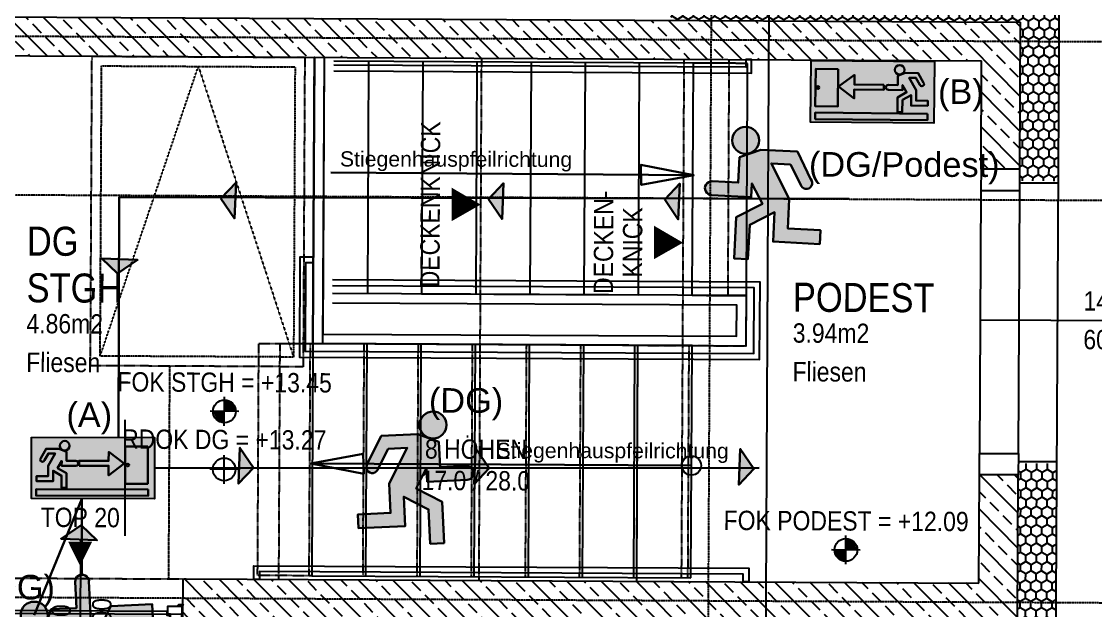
# Model space of a CAD drawing. Header units: millimetres. Extents: x -13147 to 51584, y -41547 to 69958.
# Drawn here: x 297 to 5850, y 25654 to 28699 of the extents above; entities that cross this region are included whole.
import ezdxf
from ezdxf.enums import TextEntityAlignment as Align

# ---------------------------------------------------------------- set-up
doc = ezdxf.new("R2010")
doc.units = ezdxf.units.MM
for name, pattern in [('HIDDEN', [0.375, 0.25, -0.125]), ('HIDDEN2', [0.1875, 0.125, -0.0625]), ('STRICHLINIE', [0.75, 0.5, -0.25]), ('STRICHPUNKT', [1, 0.5, -0.25, 0, -0.25])]:
    doc.linetypes.add(name, pattern=pattern)
for name, color, linetype in [('00-TXT---------M0', 251, 'Continuous'), ('01-BFL-G00-L05-M0', 251, 'Continuous'), ('01-SYM-G00-L05-M0', 251, 'Continuous'), ('01-TXT---------M0', 251, 'Continuous'), ('01-TXT---------PP', 1, 'Continuous'), ('01-TXT-G00-L05-M0', 1, 'Continuous'), ('02-AXO-G00-L05-M0', 251, 'STRICHPUNKT'), ('02-FIL-G00-L05-LILA', 251, 'Continuous'), ('02-FIL-G00-L05-STB', 251, 'Continuous'), ('02-HID-G00-L05-M0', 251, 'HIDDEN2'), ('02-TWA---------M0', 251, 'Continuous'), ('02-TWA-G00-L05-M0', 251, 'Continuous'), ('02-WDA-G00-L05-M0', 251, 'Continuous'), ('02-ZWA---------M0', 251, 'Continuous'), ('02-ZWA-G00-L05-M0', 251, 'Continuous'), ('03-HID-G00-L05-M0', 251, 'HIDDEN2'), ('03-SYM-G00-L05-M0', 251, 'Continuous'), ('04-STO-G00-L05-M0', 251, 'Continuous'), ('04-SYM-G00-L05-EP', 251, 'Continuous'), ('04-TXT---------EP', 251, 'Continuous'), ('04-TXT-G00-L05-M0', 251, 'Continuous'), ('05-STO---------M0', 251, 'Continuous'), ('05-SYM---------M0', 251, 'Continuous'), ('05-SYM-G00-L05-M0', 251, 'Continuous'), ('05-TXT--------M0', 251, 'Continuous'), ('05-TXT-G00-L05-M0', 251, 'Continuous'), ('05_HLP---------M0', 251, 'Continuous'), ('06-SYM-G00-L05-M0', 251, 'Continuous'), ('06-TXT-G00-L05-M0', 251, 'Continuous')]:
    doc.layers.add(name, color=color, linetype=linetype)
doc.layers.add('E_Beschriftung', color=7, linetype='Continuous', true_color=0xe6e6e6)
doc.styles.add('ARIAL', font='arial.ttf', dxfattribs={"width": 0.85})
doc.styles.get("Standard").update_dxf_attribs({"font": 'arial.ttf'})
pattern_1 = [(89.70755, (-35291.17, -23129.933), (-27.252854, 47.764726), [31.75, -63.5]), (209.70755, (-35291.17, -23129.933), (-27.739039, -47.484027), [31.75, -63.5]), (149.70755, (-35291.17, -23129.933), (-54.991893, 0.280699), [-63.5, 31.75])]
pattern_2 = [(134.70755, (-35291.17, -23129.93), (-90.25976, -89.34302), []), (134.70755, (-35290.71, -23040.13), (-90.25976, -89.34302), [63.5, -31.75])]

# ---------------------------------------------------------------- blocks, each defined once
blk = doc.blocks.new('WET')
at = {"layer": '02-TWA---------M0'}
for points in [[(-0.53, 0), (-0.53, 0.2)], [(0.53, 0), (0.53, 0.2)]]:
    blk.add_lwpolyline(points, dxfattribs=at)
at = {"layer": '02-ZWA---------M0'}
for points in [[(-0.53, 0), (-0.53, -0.07)], [(0.53, 0), (0.53, -0.07)]]:
    blk.add_lwpolyline(points, dxfattribs=at)
at = {"layer": '05-STO---------M0'}
for points in [[(-0.525, 0.058), (-0.505, 0.058), (-0.505, 0.063, 0.414214), (-0.51, 0.068), (-0.53, 0.068)], [(0.525, 0.058), (0.505, 0.058), (0.505, 0.063, -0.414214), (0.51, 0.068), (0.53, 0.068)], [(-0.525, -0.01), (-0.505, -0.01), (-0.505, -0.015, -0.414214), (-0.51, -0.02), (-0.53, -0.02)], [(0.525, -0.01), (0.505, -0.01), (0.505, -0.015, 0.414214), (0.51, -0.02), (0.53, -0.02)]]:
    blk.add_lwpolyline(points, format="xyb", close=True, dxfattribs=at)
for points in [[(-0.464, -0.01), (-0.525, -0.01), (-0.525, 0.058), (-0.45, 0.058), (-0.45, 0.058), (-0.45, 0.058), (-0.45, 0.0195), (-0.464, 0.0195), (-0.464, -0.01)], [(0.464, -0.01), (0.525, -0.01), (0.525, 0.058), (0.45, 0.058), (0.45, 0.058), (0.45, 0.058), (0.45, 0.0195), (0.464, 0.0195), (0.464, -0.01)]]:
    blk.add_lwpolyline(points, dxfattribs=at)
at = {"layer": '05-SYM---------M0'}
for p, q in [((-0.422, -0.908), (-0.392, -0.908)), ((-0.422, -0.928), (-0.392, -0.928))]:
    blk.add_line(p, q, dxfattribs=at)
for points in [[(0.53, 0.018), (-0.53, 0.018)], [(-0.432, -0.061), (-0.432, -0.061), (-0.452, -0.061), (-0.452, -0.046), (-0.476, -0.046), (-0.476, -0.032), (-0.496, -0.032), (-0.496, -0.982), (-0.476, -0.982), (-0.476, -0.968), (-0.452, -0.968), (-0.452, -0.953), (-0.432, -0.953), (-0.432, -0.061)], [(-0.491, -0.021), (-0.481, -0.021)], [(-0.486, -0.026), (-0.486, -0.016)], [(-0.506, -0.928), (-0.562, -0.928), (-0.562, -0.793)], [(-0.542, -0.793), (-0.562, -0.793)], [(-0.506, -0.908), (-0.542, -0.908), (-0.542, -0.793)], [(-0.496, -0.9455), (-0.506, -0.9455), (-0.506, -0.8905), (-0.496, -0.8905)], [(-0.432, -0.9455), (-0.422, -0.9455), (-0.422, -0.8905), (-0.432, -0.8905)], [(-0.392, -0.9455), (-0.382, -0.9455), (-0.382, -0.8905), (-0.392, -0.8905)], [(-0.392, -0.9455), (-0.392, -0.8905)]]:
    blk.add_lwpolyline(points, dxfattribs=at)
blk.add_circle((-0.486, -0.021), 0.01, dxfattribs=at)
blk.add_arc((-0.486, -0.021), 0.9611, 269.4038, 0.6558, dxfattribs=at)
at = {"layer": '05_HLP---------M0'}
for p, q in [((0.401, 0.043), (0.401, 0.073)), ((0.421, 0.043), (0.421, 0.073))]:
    blk.add_line(p, q, dxfattribs=at)
for points in [[(0.4385, 0.073), (0.4385, 0.083), (0.3835, 0.083), (0.3835, 0.073)], [(0.4385, 0.073), (0.3835, 0.073)], [(-0.446, 0.033), (-0.446, 0.033), (-0.446, 0.013), (-0.461, 0.013), (-0.461, -0.011), (-0.475, -0.011), (-0.475, -0.031), (0.475, -0.031), (0.475, -0.011), (0.461, -0.011), (0.461, 0.013), (0.446, 0.013), (0.446, 0.033), (-0.446, 0.033)], [(0.4385, 0.033), (0.4385, 0.043), (0.3835, 0.043), (0.3835, 0.033)], [(0.421, -0.041), (0.421, -0.097), (0.286, -0.097)], [(0.401, -0.041), (0.401, -0.077), (0.286, -0.077)], [(0.4385, -0.031), (0.4385, -0.041), (0.3835, -0.041), (0.3835, -0.031)], [(0.286, -0.077), (0.286, -0.097)]]:
    blk.add_lwpolyline(points, dxfattribs=at)
blk = doc.blocks.new('00-top')
blk.add_lwpolyline([(0, 0, 0, 0.125, 0), (-0.125, 0, 0.125, 0.125, 0)], format="xyseb")
at = {"layer": '01-TXT---------M0', "color": 8, "style": 'ARIAL', "width": 0.85}
for tag, p in [('NUMBER', (-0.3, 0)), ('TOP', (-0.65, 0))]:
    blk.add_attdef(tag, text='', height=0.1, rotation=90, dxfattribs=at).set_placement(p, align=Align.MIDDLE_CENTER)
blk = doc.blocks.new('05-TXT')
at = {"layer": '05-TXT--------M0'}
blk.add_line((-0.4, 0), (0.4, 0), dxfattribs=at)
at = {"layer": '05-TXT--------M0', "color": 8, "style": 'ARIAL', "width": 0.85}
blk.add_attdef('BREITE', text='', height=0.1, dxfattribs=at).set_placement((0, 0.05), align=Align.CENTER)
blk.add_attdef('HÖHE', text='', height=0.1, rotation=360, dxfattribs=at).set_placement((0, -0.06), align=Align.TOP_CENTER)
blk = doc.blocks.new('06-TXT')
at = {"color": 8, "style": 'ARIAL', "width": 0.85}
blk.add_attdef('STAIR', text='', height=0.1, dxfattribs=at).set_placement((0.009, 0.0457), align=Align.CENTER)
blk.add_attdef('STG', text='', height=0.1, dxfattribs=at).set_placement((0.009, -0.0543), align=Align.TOP_CENTER)
blk = doc.blocks.new('01-SQM')
at = {"layer": '01-TXT---------M0', "color": 1, "style": 'ARIAL', "width": 0.85}
blk.add_attdef('ROOM', (0, 0), '', height=0.15, dxfattribs=at)
blk.add_attdef('AREA', text='', height=0.1, dxfattribs=at).set_placement((0, -0.06), align=Align.TOP_LEFT)
at = {"layer": '01-TXT---------PP', "color": 1, "style": 'ARIAL', "width": 0.85}
blk.add_attdef('NR', text='', height=0.15, dxfattribs=at).set_placement((-0.1173, 0), align=Align.RIGHT)
blk.add_attdef('FLOOR', text='', height=0.1, dxfattribs=at).set_placement((0, -0.26), align=Align.TOP_LEFT)
blk = doc.blocks.new('01-HK1')
for p, q in [((-0.0005, -0.0742), (-0.0005, 0.0742)), ((0.0737, 0), (-0.0747, 0))]:
    blk.add_line(p, q)
blk.add_circle((-0.0005, 0), 0.0586)
for points in [[(-0.0005, 0.0586), (0.0409, 0.0414), (-0.0005, 0)], [(-0.0005, 0), (0.0581, 0), (0.0409, 0.0414)], [(-0.0591, 0), (-0.0419, -0.0414), (-0.0005, 0)], [(-0.0419, -0.0414), (-0.0005, -0.0586), (-0.0005, 0)]]:
    blk.add_solid(points)
at = {"layer": '01-TXT---------M0', "color": 8, "style": 'ARIAL', "width": 0.85}
blk.add_attdef('HEIGHT', text='', height=0.1, dxfattribs=at).set_placement((0, 0.2), align=Align.TOP_CENTER)
blk = doc.blocks.new('04-TXT')
blk.add_line((0, 0), (0.8529, 0))
at = {"layer": '04-TXT---------EP', "color": 8, "style": 'ARIAL', "width": 0.85}
blk.add_attdef('WIDTH', text='', height=0.1, dxfattribs=at).set_placement((0.6322, 0.05), align=Align.CENTER)
blk.add_attdef('HEIGHT', text='', height=0.1, dxfattribs=at).set_placement((0.6322, -0.05), align=Align.TOP_CENTER)
blk = doc.blocks.new('03-rar')
blk.add_circle((0, 0), 0.05)
at = {"layer": '01-TXT---------M0', "color": 8, "style": 'ARIAL', "width": 0.85}
blk.add_attdef('RR', text='', height=0.1, dxfattribs=at).set_placement((0, 0.1), align=Align.CENTER)
blk = doc.blocks.new('01-HK2')
for p, q in [((0, -0.098), (0, 0.098)), ((0.098, 0), (-0.098, 0))]:
    blk.add_line(p, q)
blk.add_circle((0, 0), 0.0773)
at = {"layer": '01-TXT---------M0', "color": 8, "style": 'ARIAL', "width": 0.85}
blk.add_attdef('HEIGHT', text='', height=0.1, rotation=360, dxfattribs=at).set_placement((0, 0.132), align=Align.BOTTOM_CENTER)
blk = doc.blocks.new('01-hk4')
blk.add_lwpolyline([(0, 0, 0, 0.270625, 0), (0, 0.234375, 0.270625, 0.270625, 0)], format="xyseb")
at = {"layer": '00-TXT---------M0', "color": 8, "style": 'ARIAL', "width": 0.85}
blk.add_attdef('HEIGHT', text='', height=0.1, dxfattribs=at).set_placement((0, 0.35), align=Align.CENTER)
blk = doc.blocks.new('9809550')
at = {"color": 18, "lineweight": 30, "true_color": 0x000000}
for points in [[(423921.7, 99168.8), (423956.8, 99168.8), (423956.8, 99202.9), (423984.5, 99214.5), (424033.7, 99214.5), (424053.8, 99178.3)], [(424040.2, 99170.9), (424025.2, 99196.7), (423999.7, 99196.8), (424026.2, 99150.3), (424026.2, 99110.9), (424070.2, 99110.9), (424070.2, 99092.3), (424007.5, 99092.3), (424007.5, 99131.7), (423975, 99113.1), (423975, 99067), (423956.5, 99067), (423956.5, 99122.4), (423990.5, 99141.9), (423975.1, 99168.8), (423975.1, 99150.2), (423921.7, 99150.3)]]:
    blk.add_lwpolyline(points, dxfattribs=at)
blk.add_circle((423963.6, 99225.9), 18.1, dxfattribs=at)
for centre, radius, start, end in [((424047.8, 99173.1), 7.96, 195.7299, 41.4005), ((423921.7, 99159.5), 9.27, 89.9849, 270.0151)]:
    blk.add_arc(centre, radius, start, end, dxfattribs=at)
blk = doc.blocks.new('750298750')
h = blk.add_hatch(color=3)
h.paths.add_polyline_path([(426943.6, 99576.9), (426968.1, 99576.8), (426982.5, 99552, 1.25347), (426995.6, 99559.2), (426976.3, 99594), (426929, 99594), (426902.3, 99582.8), (426902.3, 99550), (426868.6, 99550, 1), (426868.6, 99532.2), (426919.9, 99532.1), (426919.9, 99550), (426934.8, 99524.1), (426902.1, 99505.4), (426902.1, 99452.1), (426919.8, 99452.1), (426919.8, 99496.4), (426951.1, 99514.3), (426951.1, 99476.4), (427011.4, 99476.4), (427011.4, 99494.3), (426969.1, 99494.3), (426969.1, 99532.2)])
h.paths.add_polyline_path([(426891.5, 99604.9, 1), (426926.3, 99604.9, 1)])
at = {"xscale": 0.9619413167778113, "yscale": 0.9619413167778113, "zscale": 0.9619413167778113}
blk.add_blockref('9809550', (19080.8, 4155.4), dxfattribs=at)
blk = doc.blocks.new('595995')
blk.add_hatch(color=256).paths.add_polyline_path([(423732.4, 99468.9), (423791.5, 99424.8), (423791.5, 99458.8), (423902.8, 99458.8), (423902.6, 99477.2), (423791.8, 99477.2), (423791.8, 99513.6)])
at = {"color": 18, "lineweight": 30, "true_color": 0x000000}
blk.add_lwpolyline([(423902.6, 99477.2), (423791.8, 99477.2), (423791.8, 99513.6), (423732.4, 99468.9), (423791.5, 99424.8), (423791.5, 99458.8), (423902.8, 99458.8), (423902.6, 99477.2)], dxfattribs=at)
blk = doc.blocks.new('RIVO-RZ-ARR_right')
h = blk.add_hatch(color=100)
h.paths.add_polyline_path([(423617.7, 99567.6), (423617.7, 99335.8), (424081.3, 99335.8), (424081.3, 99567.6)])
h.paths.add_polyline_path([(424057.5, 99371.2), (424057.5, 99347.4), (423635.1, 99347.4), (423635.1, 99371.2)], flags=16)
h.paths.add_polyline_path([(423970.6, 99533.1), (424055.7, 99533.1), (424055.7, 99392.7), (423970.6, 99392.7)], flags=16)
h = blk.add_hatch(color=256)
h.paths.add_polyline_path([(423706.5, 99506.1), (423680.1, 99459.6), (423680.1, 99420.2), (423636.1, 99420.2), (423636.1, 99401.6), (423698.8, 99401.6), (423698.8, 99441), (423731.3, 99422.4), (423731.3, 99376.3), (423749.8, 99376.3), (423749.8, 99431.8), (423715.7, 99451.2), (423731.2, 99478.1), (423731.2, 99459.5), (423784.6, 99459.6, 0.998804), (423784.5, 99478.1), (423749.5, 99478.1), (423749.5, 99512.3), (423721.8, 99523.9), (423672.6, 99523.9), (423652.5, 99487.7, 1.25347), (423666.1, 99480.2), (423681.1, 99506)])
h.paths.add_polyline_path([(423760.8, 99535.2, 1), (423724.6, 99535.2, 1)])
h = blk.add_hatch(color=256)
h.paths.add_polyline_path([(424055.7, 99533.1), (423970.6, 99533.1), (423970.6, 99392.7), (424055.7, 99392.7)])
h.paths.add_polyline_path([(423985.2, 99463.1, -1), (423975.2, 99463.1, -1)], flags=16)
blk.add_hatch(color=256).paths.add_polyline_path([(424057.5, 99347.4), (424057.5, 99371.2), (423635.1, 99371.2), (423635.1, 99347.4)])
blk.add_lwpolyline([(423617.7, 99567.6), (424081.3, 99567.6), (424081.3, 99335.8), (423617.7, 99335.8)], close=True)
at = {"color": 18, "lineweight": 30, "true_color": 0x000000}
for points in [[(424055.7, 99533.1), (423970.6, 99533.1), (423970.6, 99392.7), (424055.7, 99392.7)], [(424057.5, 99371.2), (423635.1, 99371.2), (423635.1, 99347.4), (424057.5, 99347.4)]]:
    blk.add_lwpolyline(points, close=True, dxfattribs=at)
blk.add_circle((423980.2, 99463.1), 5, dxfattribs=at)
at = {"xscale": -1, "rotation": 359.9999999997448}
blk.add_blockref('9809550', (847706.3, 309.3), dxfattribs=at)
at = {"rotation": 180.0000000000325}
blk.add_blockref('595995', (847699.7, 198937.4), dxfattribs=at)
blk = doc.blocks.new('RIVO-SIBEL-ARR-left')
h = blk.add_hatch(color=100)
h.paths.add_polyline_path([(3656.51, 1956.46), (3656.51, 1947.63), (3674.18, 1947.63), (3674.18, 1956.46)])
h.paths.add_polyline_path([(3662.75, 1954.45), (3662.75, 1953.06), (3666.97, 1953.06), (3666.98, 1952.36), (3662.74, 1952.36), (3662.74, 1951.07), (3660.49, 1952.74)], flags=16)
h.paths.add_polyline_path([(3660.42, 1955.25), (3660.42, 1949.9), (3657.18, 1949.9), (3657.18, 1955.25)], flags=16)
h.paths.add_polyline_path([(3657.73, 1952.58, -1), (3657.35, 1952.58, -1)], flags=0)
h.paths.add_polyline_path([(3667.61, 1953.06), (3668.95, 1953.06), (3668.95, 1954.36), (3669.48, 1954.59, -0.535619), (3668.52, 1955.23, -1), (3669.9, 1955.23, -0.302406), (3669.48, 1954.59), (3670.01, 1954.8), (3671.88, 1954.8), (3672.65, 1953.42, -1.25347), (3672.13, 1953.14), (3671.56, 1954.12), (3670.59, 1954.12), (3671.59, 1952.35), (3671.59, 1950.85), (3673.27, 1950.85), (3673.27, 1950.14), (3670.88, 1950.14), (3670.88, 1951.64), (3669.64, 1950.93), (3669.64, 1949.18), (3668.94, 1949.18), (3668.94, 1951.29), (3670.24, 1952.03), (3669.65, 1953.05), (3669.65, 1952.35), (3667.61, 1952.35, -1)], flags=16)
h.paths.add_polyline_path([(3673.27, 1948.98), (3673.27, 1948.07), (3657.18, 1948.07), (3657.18, 1948.98)], flags=16)
h = blk.add_hatch(color=256)
h.paths.add_polyline_path([(3670.59, 1954.12), (3671.56, 1954.12), (3672.13, 1953.14, 1.25347), (3672.65, 1953.42), (3671.88, 1954.8), (3670.01, 1954.8), (3668.95, 1954.36), (3668.95, 1953.06), (3667.61, 1953.06, 1), (3667.61, 1952.35), (3669.65, 1952.35), (3669.65, 1953.05), (3670.24, 1952.03), (3668.94, 1951.29), (3668.94, 1949.18), (3669.64, 1949.18), (3669.64, 1950.93), (3670.88, 1951.64), (3670.88, 1950.14), (3673.27, 1950.14), (3673.27, 1950.85), (3671.59, 1950.85), (3671.59, 1952.35)])
h.paths.add_polyline_path([(3668.52, 1955.23, 1), (3669.9, 1955.23, 1)])
h = blk.add_hatch(color=7)
h.paths.add_polyline_path([(3660.42, 1955.25), (3657.18, 1955.25), (3657.18, 1949.9), (3660.42, 1949.9)])
h.paths.add_polyline_path([(3657.73, 1952.58, -1), (3657.35, 1952.58, -1)], flags=16)
h.paths.add_polyline_path([(3673.27, 1948.07), (3673.27, 1948.98), (3657.18, 1948.98), (3657.18, 1948.07)])
blk.add_hatch(color=256).paths.add_polyline_path([(3662.75, 1953.06), (3662.75, 1954.45), (3660.49, 1952.74), (3662.74, 1951.07), (3662.74, 1952.36), (3666.98, 1952.36), (3666.97, 1953.06)])
blk.add_lwpolyline([(3656.51, 1956.46), (3674.18, 1956.46), (3674.18, 1947.63), (3656.51, 1947.63)], close=True)
at = {"color": 18, "lineweight": 30, "true_color": 0x000000}
for points in [[(3660.42, 1955.25), (3657.18, 1955.25), (3657.18, 1949.9), (3660.42, 1949.9)], [(3673.27, 1948.98), (3657.18, 1948.98), (3657.18, 1948.07), (3673.27, 1948.07)]]:
    blk.add_lwpolyline(points, close=True, dxfattribs=at)
blk.add_lwpolyline([(3666.97, 1953.06), (3662.75, 1953.06), (3662.75, 1954.45), (3660.49, 1952.74), (3662.74, 1951.07), (3662.74, 1952.36), (3666.98, 1952.36), (3666.97, 1953.06)], dxfattribs=at)
blk.add_circle((3657.54, 1952.58), 0.19, dxfattribs=at)
at = {"xscale": 0.0381026673526157, "yscale": 0.0381026673526157, "zscale": 0.0381026673526157}
blk.add_blockref('9809550', (-12484.93, -1825.54), dxfattribs=at)
blk = doc.blocks.new('4444444')
at = {"lineweight": 30}
h = blk.add_hatch(color=100, dxfattribs=at)
h.dxf.hatch_style = 1
h.paths.add_polyline_path([(431810.8, 98429.5), (431736, 98429.5), (431806.7, 98326.5)])
h.paths.add_polyline_path([(431814, 98511.5), (431736, 98429.5), (431810.8, 98429.5)])
at = {"color": 102, "lineweight": 30, "true_color": 0x21de37}
blk.add_lwpolyline([(431736, 98429.5), (431806.7, 98326.5), (431736, 98429.5), (431814, 98511.5), (431806.7, 98326.5)], dxfattribs=at)

msp = doc.modelspace()

# ---------------------------------------------------------------- hatches: boundary and pattern name
at = {"layer": '02-FIL-G00-L05-LILA'}
h = msp.add_hatch(dxfattribs=at)
h.set_pattern_fill('HONEY', color=256, scale=10, angle=197.0465413, style=0)
h.set_pattern_definition(pattern_1)
h.paths.add_polyline_path([(3653.4318, 28904.3686), (3652.4109, 28704.3712), (5462.3873, 28695.1326), (5458.5082, 27935.1425), (5458.2019, 27875.1433), (5658.1993, 27874.1224), (5663.4056, 28894.1091)])
h = msp.add_hatch(dxfattribs=at)
h.set_pattern_fill('HONEY', color=256, scale=10, angle=197.0465413, style=0)
h.set_pattern_definition(pattern_1)
h.paths.add_polyline_path([(5645.5409, 25394.1547), (5650.7472, 26414.1414), (5450.7498, 26415.1623), (5450.4435, 26355.1631), (5446.5643, 25595.173), (3636.5879, 25604.4116), (3635.567, 25404.4142)])
at = {"layer": '02-FIL-G00-L05-STB'}
h = msp.add_hatch(dxfattribs=at)
h.set_pattern_fill('ANSI33', color=256, scale=20, angle=197.0465413, style=0)
h.set_pattern_definition(pattern_2)
h.paths.add_polyline_path([(5462.3873, 28695.1326), (-187.5391, 28723.9713), (11.4375, 28522.9531), (5261.3691, 28496.156), (5258.5108, 27936.1633), (5458.5082, 27935.1425)])
h = msp.add_hatch(dxfattribs=at)
h.set_pattern_fill('ANSI33', color=256, scale=20, angle=197.0465413, style=0)
h.set_pattern_definition(pattern_2)
h.paths.add_polyline_path([(5450.4435, 26355.1631), (5250.4461, 26356.1839), (5247.5878, 25796.1912), (1127.6414, 25817.2205), (1126.6206, 25617.2231), (1246.619, 25616.6106), (1245.5727, 25411.6133), (1445.5701, 25410.5924), (1446.6164, 25615.5898), (5446.5643, 25595.173)])

# ---------------------------------------------------------------- linework, layer by layer
at = {"color": 1, "lineweight": 30}
for points in [[(3773.1146, 27903.7872), (3499.1968, 27958.5089), (3500.8591, 27853.8585), (3773.1146, 27903.7872), (1896.2255, 27919.1697)], [(1792.0065, 26413.8372), (2066.0773, 26359.8872), (2064.1203, 26464.5324), (1792.0065, 26413.8372), (3760.6697, 26403.7886)]]:
    msp.add_lwpolyline(points, dxfattribs=at)
at = {"color": 102, "lineweight": 30, "true_color": 0x21de37}
for points in [[(4577.0528, 27781.6599), (801.3984, 27790.2992), (798.555, 26547.6598)], [(984.9267, 26390.2593), (4110.3764, 26392.2851)], [(608.2303, 25839.493), (609.1286, 26232.0546)]]:
    msp.add_lwpolyline(points, dxfattribs=at)
at = {"color": 4, "lineweight": 30}
msp.add_lwpolyline([(362.4076, 25630.3179), (609.1286, 26232.0546)], dxfattribs=at)
at = {"layer": '01-BFL-G00-L05-M0', "linetype": 'STRICHLINIE', "ltscale": 0.5}
msp.add_lwpolyline([(4117.1772, 19858.7301), (4183.4809, 32848.5618), (7183.1037, 32871.774)], dxfattribs=at)
at = {"layer": '02-AXO-G00-L05-M0'}
for points in [[(3894.3993, 34970.8122), (3780.0651, 12571.104)], [(8291.8401, 28580.689), (-12726.3867, 28687.9717)], [(8287.6546, 27760.6997), (-12730.5721, 27867.9824)], [(8277.0379, 25680.7268), (-12741.1889, 25788.0095)]]:
    msp.add_lwpolyline(points, dxfattribs=at)
at = {"layer": '02-HID-G00-L05-M0'}
msp.add_lwpolyline([(661.429, 28519.6354), (1761.4147, 28514.0207), (1753.248, 26914.0416), (653.2623, 26919.6562)], close=True, dxfattribs=at)
for points in [[(1627.6349, 25814.6684), (1633.862, 27034.6525), (1803.8598, 27033.7848), (1811.4141, 28513.7655)], [(2674.6754, 28509.3592), (2660.8941, 25809.3944)], [(3477.6108, 25805.2256), (3483.8379, 27025.2097), (4043.8306, 27022.3514), (4045.1577, 27282.348), (3950.159, 27282.8329), (3956.3861, 28502.817)], [(3721.8771, 28504.014), (3708.1978, 25824.0489)], [(57.6554, 25822.682), (1147.6412, 25817.1184)]]:
    msp.add_lwpolyline(points, dxfattribs=at)
at = {"layer": '02-HID-G00-L05-M0', "ltscale": 0.5}
msp.add_lwpolyline([(1062.1647, 26917.5691), (1056.5501, 25817.5834)], dxfattribs=at)
at = {"layer": '02-TWA-G00-L05-M0'}
msp.add_line((1147.6412, 25817.1184), (5247.5878, 25796.1912), dxfattribs=at)
for points in [[(-190.5505, 28133.979), (-187.5391, 28723.9713), (5462.3873, 28695.1326)], [(5458.5082, 27935.1425), (5462.3873, 28695.1326)], [(8.426, 27932.9608), (11.4375, 28522.9531), (5261.3691, 28496.156)], [(5258.5108, 27936.1633), (5261.3691, 28496.156)], [(5458.5082, 27935.1425), (5258.5108, 27936.1633)], [(5247.5878, 25796.1912), (5250.4461, 26356.1839)], [(5450.4435, 26355.1631), (5250.4461, 26356.1839)], [(5446.5643, 25595.173), (5450.4435, 26355.1631)]]:
    msp.add_lwpolyline(points, dxfattribs=at)
at = {"layer": '02-WDA-G00-L05-M0'}
for points in [[(3635.567, 25404.4142), (5645.5409, 25394.1547), (5663.4056, 28894.1091), (3653.4318, 28904.3686)], [(5458.1509, 27865.1434), (5658.1483, 27864.1225)], [(5450.8008, 26425.1621), (5650.7982, 26424.1413)]]:
    msp.add_lwpolyline(points, dxfattribs=at)
at = {"layer": '02-ZWA-G00-L05-M0'}
msp.add_lwpolyline([(1803.8598, 27033.7848), (1811.4141, 28513.7655), (1861.4134, 28513.5103), (1853.8592, 27033.5296)], close=True, dxfattribs=at)
at = {"layer": '03-HID-G00-L05-M0', "ltscale": 0.5}
msp.add_lwpolyline([(711.1732, 28469.3808), (1711.1601, 28464.2766), (1703.5038, 26964.2961), (703.5169, 26969.4003)], close=True, dxfattribs=at)
msp.add_lwpolyline([(703.5169, 26969.4003), (1211.1667, 28466.8287), (1703.5038, 26964.2961)], dxfattribs=at)
at = {"layer": '04-STO-G00-L05-M0'}
for points in [[(5258.5108, 27936.1633), (5257.9493, 27826.1647), (5457.9467, 27825.1439), (5458.5082, 27935.1425)], [(5250.4461, 26356.1839), (5251.0076, 26466.1825), (5451.005, 26465.1616), (5450.4435, 26355.1631)]]:
    msp.add_lwpolyline(points, close=True, dxfattribs=at)
at = {"layer": '04-SYM-G00-L05-EP'}
for points in [[(5257.9493, 27826.1647), (5251.0076, 26466.1825)], [(5451.005, 26465.1616), (5457.9467, 27825.1439)]]:
    msp.add_lwpolyline(points, dxfattribs=at)
at = {"layer": '06-SYM-G00-L05-M0', "linetype": 'HIDDEN2'}
for p, q in [((1788.86, 27033.8614), (1782.735, 25833.877)), ((3742.7095, 25823.8728), (3748.8345, 27023.8571))]:
    msp.add_line(p, q, dxfattribs=at)
at = {"layer": '06-SYM-G00-L05-M0'}
for p, q in [((1803.8598, 27033.7848), (1797.7348, 25833.8004)), ((3763.8343, 27023.7806), (1803.8598, 27033.7848)), ((3757.7093, 25823.7962), (3763.8343, 27023.7806)), ((1797.7348, 25833.8004), (3757.7093, 25823.7962))]:
    msp.add_line(p, q, dxfattribs=at)
for points in [[(1811.4141, 28513.7655), (1811.4141, 28513.7655), (1811.4141, 28513.7655), (1803.8598, 27033.7848), (4043.8306, 27022.3514), (4045.1577, 27282.348), (1905.1856, 27293.271)], [(1861.4134, 28513.5103), (1861.4134, 28513.5103), (1861.4134, 28513.5103), (1854.1144, 27083.5289), (3994.0865, 27072.6059), (3994.9032, 27232.6039), (1904.9304, 27243.2716)], [(1911.0555, 28443.256), (4071.0273, 28432.2309), (4071.3846, 28502.23), (4041.385, 28502.3831), (4041.1808, 28462.3837), (1911.2086, 28473.2556)], [(3771.2864, 28483.7615), (1911.3107, 28493.2554)], [(2091.3083, 28492.3366), (2085.1833, 27292.3522)], [(2371.3047, 28490.9074), (2365.1796, 27290.9231)], [(2651.301, 28489.4783), (2645.176, 27289.4939)], [(2931.2974, 28488.0491), (2925.1723, 27288.0647)], [(3211.2937, 28486.6199), (3205.1687, 27286.6355)], [(3491.2901, 28485.1907), (3485.165, 27285.2064)], [(3765.1614, 27283.7772), (3765.1614, 27283.7772), (3771.2864, 28483.7615), (3771.2864, 28483.7615)], [(1806.1414, 27480.779), (1806.1414, 27480.779), (1736.1423, 27481.1363), (1733.5034, 26964.143), (4113.4724, 26951.995), (4115.5141, 27351.9898), (1905.5429, 27363.2701)], [(1805.9883, 27450.7794), (1805.9883, 27450.7794), (1765.9888, 27450.9835), (1763.6562, 26993.9895), (4083.626, 26982.1477), (4085.3614, 27322.1433), (1905.3898, 27333.2705)], [(2365.1796, 27290.9231), (3485.165, 27285.2064)], [(2077.7311, 25832.3713), (2083.8562, 27032.3556)], [(2357.7275, 25830.9421), (2363.8525, 27030.9264)], [(2637.7238, 25829.5129), (2643.8489, 27029.4973)], [(2917.7202, 25828.0837), (2923.8452, 27028.0681)], [(3197.7165, 25826.6545), (3203.8416, 27026.6389)], [(3462.7131, 25825.3019), (3468.8381, 27025.2863)], [(3477.7129, 25825.2254), (3483.8379, 27025.2097)], [(1497.6366, 25815.332), (1497.9939, 25885.331), (4057.9606, 25872.2643), (4057.6033, 25802.2652), (4027.6037, 25802.4183), (4027.8078, 25842.4178), (1527.8404, 25855.1783), (1527.6362, 25815.1788), (1497.6366, 25815.332)]]:
    msp.add_lwpolyline(points, dxfattribs=at)
at = {"layer": '06-SYM-G00-L05-M0', "linetype": 'HIDDEN'}
msp.add_lwpolyline([(3765.1614, 27283.7772), (4045.1577, 27282.348), (4051.2828, 28482.3324), (3771.2864, 28483.7615)], dxfattribs=at)
at = {"layer": '06-SYM-G00-L05-M0'}
for points in [[(1908.3502, 27913.2629, 0, 0, 0), (3497.0184, 27905.1539, 100, 0, 0), (3768.326, 27903.7691, 0, 0, 0)], [(3760.6697, 26403.7886, 0, 0, 0), (2063.3141, 26412.4524, 100, 0, 0), (1792.0065, 26413.8372, 0, 0, 0)]]:
    msp.add_lwpolyline(points, format="xyseb", dxfattribs=at)
at = {"layer": '06-SYM-G00-L05-M0', "linetype": 'HIDDEN2'}
for points in [[(1797.7348, 25833.8004), (1517.7384, 25835.2296), (1523.8635, 27035.214), (1803.8598, 27033.7848)], [(2062.7313, 25832.4478), (2068.8564, 27032.4322)], [(2342.7277, 25831.0186), (2348.8527, 27031.003)], [(2622.724, 25829.5895), (2628.8491, 27029.5738)], [(2902.7204, 25828.1603), (2908.8454, 27028.1447)], [(3182.7167, 25826.7311), (3188.8418, 27026.7155)]]:
    msp.add_lwpolyline(points, dxfattribs=at)
at = {"layer": '06-SYM-G00-L05-M0'}
msp.add_circle((3760.6697, 26403.7886), 50, dxfattribs=at)
at = {"layer": 'E_Beschriftung'}
msp.add_line((831.8282, 26639.6036), (831.4422, 26039.6038), dxfattribs=at)

# ---------------------------------------------------------------- block references
for name, p, xscale, yscale, zscale, rotation in [('RIVO-SIBEL-ARR-left', (-128317.6547, -40796.4907), 36.09829615085672, 36.09829615085672, 36.09829615085672, 359.4240370048845), ('RIVO-RZ-ARR_right', (-581313.9736, -108760.2553), 1.372350253694371, 1.372350253694371, 1.372350253694371, 359.8688980571914)]:
    msp.add_blockref(name, p, dxfattribs=dict(xscale=xscale, yscale=yscale, zscale=zscale, rotation=rotation))
at = {"color": 102, "lineweight": 30, "true_color": 0x21de37}
for p, xscale, yscale, zscale, rotation in [((-1725138.8699, -280451.1349), 4.006823643639404, 4.006823643639404, 4.006823643639404, 356.9836476217515), ((1730174.735, -289832.2219), -4.006823643639405, 4.006823643639398, 4.006823643639398, 2.754148492448393), ((316807.9562, 1753379.8964), -4.006823643639402, 4.006823643639398, 4.006823643639398, 92.75414849245021)]:
    msp.add_blockref('750298750', p, dxfattribs=dict(at, xscale=xscale, yscale=yscale, zscale=zscale, rotation=rotation))
for p, rotation in [((-430631.9764, -69657.1029), 359.8688980572107), ((-429248.8406, -69660.2677), 359.8688980572107), ((-428337.6071, -69662.3528), 359.8688980572107), ((98235.2614, -404563.9288), 89.86889805719119), ((433456.4185, 123833.5847), 179.8688980572106), ((434675.4623, 123830.7953), 179.8688980572106), ((436043.8369, 123827.6642), 179.8688980572106), ((-96836.4104, 458055.5449), 269.868898057201)]:
    msp.add_blockref('4444444', p, dxfattribs=dict(at, rotation=rotation))
at = {"layer": '01-SYM-G00-L05-M0'}
ref = msp.add_blockref('01-hk4', (2670.8116, 27752.3797), dxfattribs=dict(at, xscale=-640.0000004543458, yscale=640.0000004301471, zscale=640.0000004327273, rotation=89.70754932460102))
ref.add_attrib('HEIGHT', 'DECKENKNICK', dxfattribs={"layer": '00-TXT---------M0', "color": 8, "extrusion": (0, 0, -1), "height": 100, "rotation": 270.2924507, "style": 'ARIAL', "text_generation_flag": 2, "width": 0.85}).set_placement((-2410.0936, 27753.7105), align=Align.MIDDLE_CENTER)
ref = msp.add_blockref('01-hk4', (3717.0364, 27555.6628), dxfattribs=dict(at, xscale=-640.0000004543458, yscale=640.0000004301471, zscale=640.0000004327273, rotation=89.70754932460102))
ref.add_attrib('HEIGHT', 'DECKEN-', dxfattribs={"layer": '00-TXT---------M0', "color": 8, "extrusion": (0, 0, -1), "height": 100, "rotation": 270.2924507, "style": 'ARIAL', "text_generation_flag": 2, "width": 0.85}).set_placement((-3306.3203, 27557.7592), align=Align.MIDDLE_CENTER)
ref = msp.add_blockref('01-hk4', (3717.0364, 27555.6628), dxfattribs=dict(at, xscale=-640.0000004543458, yscale=640.0000004301471, zscale=640.0000004327273, rotation=89.70754932460102))
ref.add_attrib('HEIGHT', 'KNICK', dxfattribs={"layer": '00-TXT---------M0', "color": 8, "extrusion": (0, 0, -1), "height": 100, "rotation": 270.2924507, "style": 'ARIAL', "text_generation_flag": 2, "width": 0.85}).set_placement((-3456.3184, 27556.9936), align=Align.MIDDLE_CENTER)
at = {"layer": '01-SYM-G00-L05-M0', "xscale": 1000, "yscale": 1000, "zscale": 1000, "rotation": 359.7075493068887}
for p, values in [((1346.379, 26683.7098), {'HEIGHT': 'FOK STGH = +13.45'}), ((4559.9516, 25967.2978), {'HEIGHT': 'FOK PODEST = +12.09'})]:
    msp.add_blockref('01-HK1', p, dxfattribs=at).add_auto_attribs(values)
at = {"layer": '01-SYM-G00-L05-M0'}
ref = msp.add_blockref('01-HK2', (1344.3372, 26383.7164), dxfattribs=dict(at, xscale=757.5757580398792, yscale=757.5757580398792, zscale=757.5757580398792, rotation=359.7075493233051))
ref.add_attrib('HEIGHT', 'RDOK DG = +13.27', dxfattribs={"layer": '01-TXT---------M0', "color": 8, "height": 100, "rotation": 359.7075493, "style": 'ARIAL', "width": 0.85}).set_placement((1344.716, 26457.9341), align=Align.BOTTOM_CENTER)
ref = msp.add_blockref('00-top', (599.3962, 25885.2463), dxfattribs=dict(at, xscale=999.9999999999997, yscale=999.9999999999997, zscale=999.9999999999997, rotation=269.7075493077181))
ref.add_attrib('TOP', 'TOP 20', dxfattribs={"layer": '01-TXT---------M0', "color": 8, "height": 100, "rotation": 359.7075493, "style": 'ARIAL', "width": 0.85}).set_placement((600.6722, 26135.243), align=Align.MIDDLE_CENTER)
at = {"layer": '01-TXT-G00-L05-M0'}
for p, xscale, yscale, zscale, rotation, values in [((324.1255, 27488.9381), 1000, 1000, 1000, 359.7075493168937, {'ROOM': 'DG'}), ((322.8936, 27247.5851), 1000, 1000, 1000, 359.7075492993848, {'ROOM': 'STGH', 'AREA': '4.86m2', 'FLOOR': 'Fliesen'}), ((4285.0865, 27198.9402), 999.9999999999997, 999.9999999999997, 999.9999999999997, 359.7075493168937, {'ROOM': 'PODEST', 'AREA': '3.94m2', 'FLOOR': 'Fliesen'})]:
    msp.add_blockref('01-SQM', p, dxfattribs=dict(at, xscale=xscale, yscale=yscale, zscale=zscale, rotation=rotation)).add_auto_attribs(values)
at = {"layer": '03-SYM-G00-L05-M0'}
ref = msp.add_blockref('03-rar', (-364.1318, 28412.3686), dxfattribs=dict(at, xscale=2000.000001357573, yscale=2000.000001357573, zscale=2000.000001357573, rotation=359.7075493779533))
ref.add_attrib('RR', 'LÜ - MÜLLRAUM %%c200', (-631.6778, 28893.835), dxfattribs={"layer": '01-TXT---------M0', "color": 8, "height": 100, "rotation": 359.7075494, "style": 'ARIAL', "width": 0.85})
at = {"layer": '04-TXT-G00-L05-M0', "xscale": 1000, "yscale": 1000, "zscale": 1000, "rotation": 359.7075493177273}
msp.add_blockref('04-TXT', (5254.5367, 27157.5943), dxfattribs=at).add_auto_attribs({'WIDTH': '144', 'HEIGHT': '607'})
at = {"layer": '05-SYM-G00-L05-M0', "xscale": -1000, "yscale": 1000, "zscale": 1000, "rotation": 359.7075493068887}
msp.add_blockref('WET', (601.6274, 25619.9028), dxfattribs=at)
at = {"layer": '05-TXT-G00-L05-M0', "xscale": 1000, "yscale": 1000, "zscale": 1000, "rotation": 89.70754933439827}
msp.add_blockref('05-TXT', (601.6274, 25619.9028), dxfattribs=at).add_auto_attribs({'BREITE': '90', 'HÖHE': '200'})
at = {"layer": '06-TXT-G00-L05-M0'}
ref = msp.add_blockref('06-TXT', (2640.6843, 26409.5053), dxfattribs=dict(at, xscale=625.0000000164905, yscale=625.0000000164905, zscale=625.0000000164905, rotation=359.7036931921573))
ref.add_attrib('STAIR', '8 HÖHEN', dxfattribs={"layer": '0', "color": 8, "height": 100, "rotation": 359.7036932, "style": 'ARIAL', "width": 0.85}).set_placement((2646.4873, 26438.0267), align=Align.CENTER)
ref.add_attrib('STG', '17.0 / 28.0', dxfattribs={"layer": '0', "color": 8, "height": 100, "rotation": 359.7036932, "style": 'ARIAL', "width": 0.85}).set_placement((2646.164, 26375.5275), align=Align.TOP_CENTER)

# ---------------------------------------------------------------- texts
at = {"color": 3, "lineweight": 30, "attachment_point": 1, "rotation": 359.8688981}
for s, insert, char_height in [('(B)', (5036.0169, 28400.1682), 126.96738), ('(DG/Podest)', (4368.5885, 28024.3571), 126.967384), ('(DG)', (2403.5052, 26803.8567), 126.96738), ('(A)', (529.2764, 26729.7441), 126.96738), ('(DG)', (85.6173, 25838.9348), 126.96738)]:
    msp.add_mtext_dynamic_manual_height_columns(s, width=26879.974359, gutter_width=634.8369, heights=[0], dxfattribs=dict(at, insert=insert, char_height=char_height))
at = {"color": 1, "lineweight": 30, "char_height": 78.487685, "attachment_point": 1, "rotation": 359.8688981}
for insert in [(1943.552, 28028.0658), (2753.0234, 26521.2589)]:
    msp.add_mtext_dynamic_manual_height_columns('Stiegenhauspfeilrichtung', width=16616.448227, gutter_width=392.4384, heights=[0], dxfattribs=dict(at, insert=insert))

doc.saveas('drawing.dxf')
